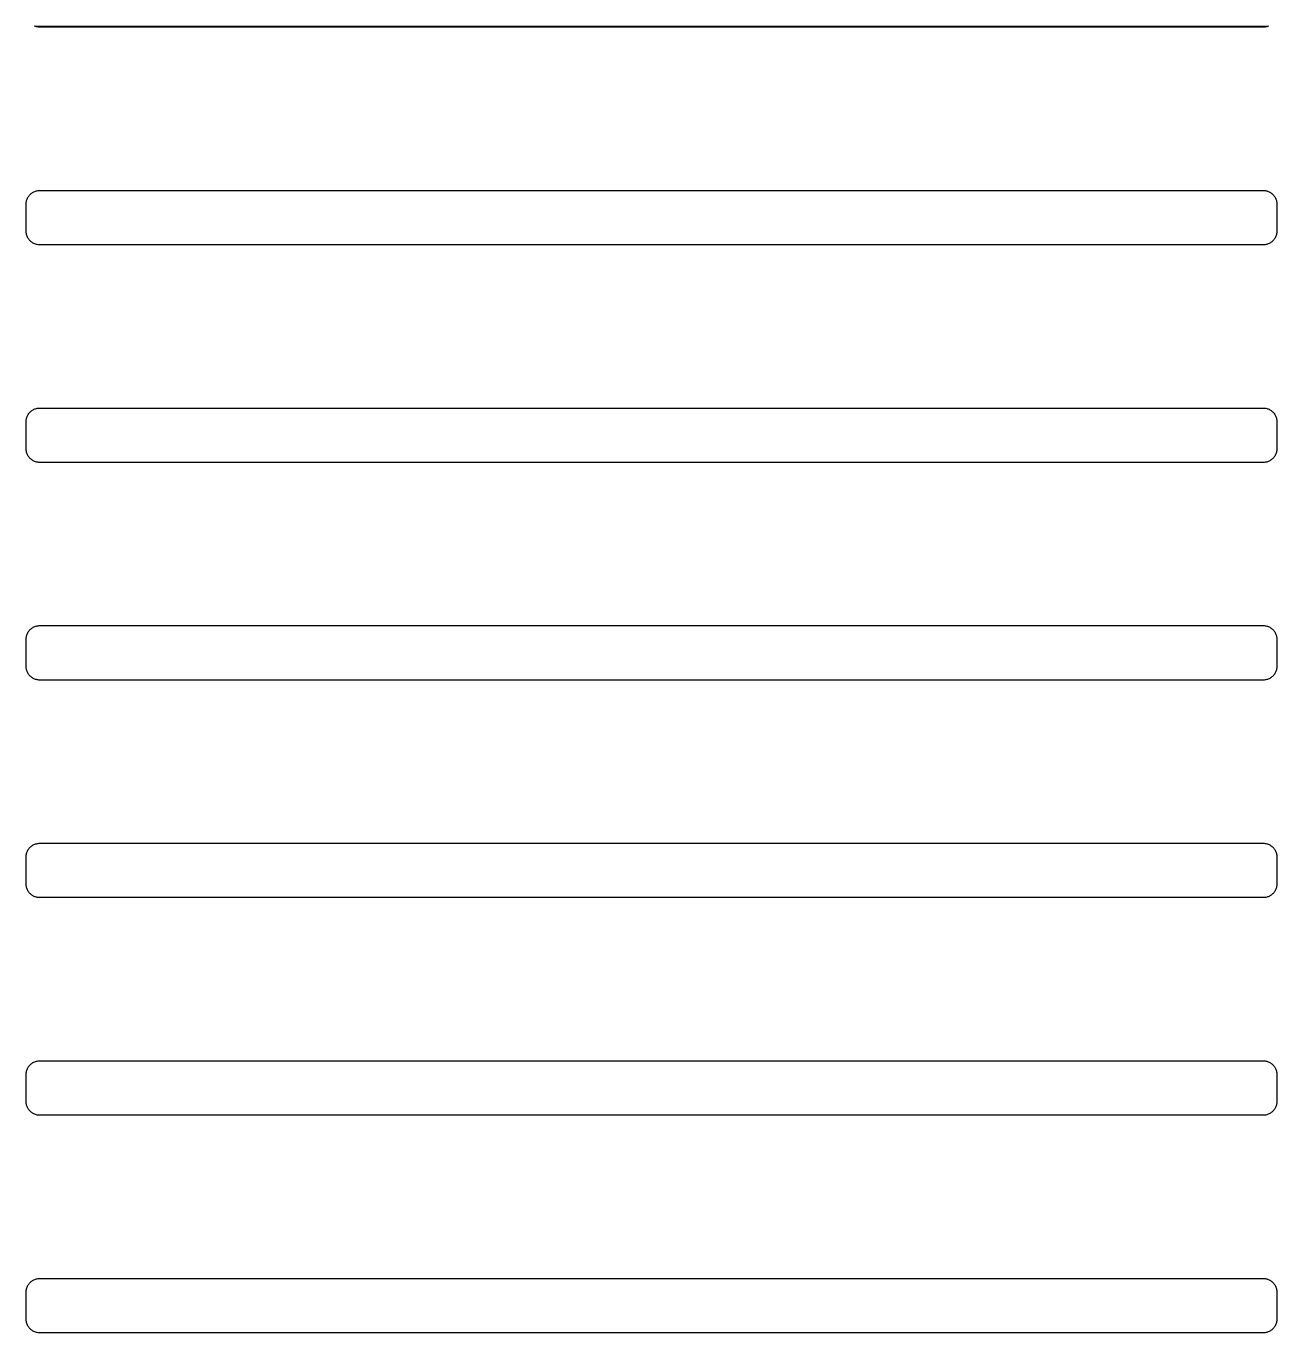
# Model space of a CAD drawing. Header units: metres. Extents: x -163 to 163, y -163 to 163.
# Drawn here: x 95.7 to 123.3, y -34.8 to -5.97 of the extents above; entities that cross this region are included whole.
import ezdxf

# ---------------------------------------------------------------- set-up
doc = ezdxf.new("R2010")
doc.units = ezdxf.units.M

msp = doc.modelspace()

# ---------------------------------------------------------------- linework, layer by layer
for p, q in [((95.8906, -5.97787), (95.8839, -5.97498)), ((95.8839, -5.97498), (123.118, -5.97498)), ((95.9083, -5.98427), (95.8906, -5.97787)), ((95.9264, -5.98952), (95.9083, -5.98427)), ((95.9448, -5.99364), (95.9264, -5.98952)), ((95.9634, -5.99658), (95.9448, -5.99364)), ((95.9822, -5.99835), (95.9634, -5.99658)), ((96.001, -5.99895), (95.9822, -5.99835)), ((123.001, -5.99895), (96.001, -5.99895)), ((123.02, -5.99835), (123.001, -5.99895)), ((123.039, -5.99658), (123.02, -5.99835)), ((123.057, -5.99364), (123.039, -5.99658)), ((123.076, -5.98952), (123.057, -5.99364)), ((123.094, -5.98427), (123.076, -5.98952)), ((123.111, -5.97787), (123.094, -5.98427)), ((123.118, -5.97498), (123.111, -5.97787)), ((95.7157, -9.80624), (95.7221, -9.78851)), ((95.7221, -9.78851), (95.7296, -9.77121)), ((95.7296, -9.77121), (95.7381, -9.75443)), ((95.7381, -9.75443), (95.7477, -9.7382)), ((95.7477, -9.7382), (95.7583, -9.72261)), ((95.7583, -9.72261), (95.7699, -9.70772)), ((95.7699, -9.70772), (95.7823, -9.69359)), ((95.7823, -9.69359), (95.7957, -9.68025)), ((95.7957, -9.68025), (95.8098, -9.66779)), ((95.8098, -9.66779), (95.8247, -9.65623)), ((95.8247, -9.65623), (95.8403, -9.64565)), ((95.8403, -9.64565), (95.8565, -9.63605)), ((95.8565, -9.63605), (95.8733, -9.6275)), ((95.8733, -9.6275), (95.8906, -9.62001)), ((95.8906, -9.62001), (95.9083, -9.61363)), ((95.9083, -9.61363), (95.9264, -9.60837)), ((95.9264, -9.60837), (95.9448, -9.60426)), ((95.9448, -9.60426), (95.9634, -9.60132)), ((95.9634, -9.60132), (95.9822, -9.59953)), ((95.9822, -9.59953), (96.001, -9.59895)), ((96.001, -9.59895), (123.001, -9.59895)), ((123.001, -9.59895), (123.02, -9.59953)), ((123.02, -9.59953), (123.039, -9.60132)), ((123.039, -9.60132), (123.057, -9.60426)), ((123.057, -9.60426), (123.076, -9.60837)), ((123.076, -9.60837), (123.094, -9.61363)), ((123.094, -9.61363), (123.111, -9.62001)), ((123.111, -9.62001), (123.129, -9.6275)), ((123.129, -9.6275), (123.146, -9.63605)), ((123.146, -9.63605), (123.162, -9.64565)), ((123.162, -9.64565), (123.177, -9.65623)), ((123.177, -9.65623), (123.192, -9.66779)), ((123.192, -9.66779), (123.206, -9.68025)), ((123.206, -9.68025), (123.22, -9.69359)), ((123.22, -9.69359), (123.232, -9.70772)), ((123.232, -9.70772), (123.244, -9.72261)), ((123.244, -9.72261), (123.254, -9.7382)), ((123.254, -9.7382), (123.264, -9.75443)), ((123.264, -9.75443), (123.272, -9.77121)), ((123.272, -9.77121), (123.28, -9.78851)), ((123.28, -9.78851), (123.286, -9.80624)), ((95.701, -9.89894), (95.7016, -9.88011)), ((95.701, -10.4989), (95.701, -9.89894)), ((95.7016, -9.88011), (95.7034, -9.86134)), ((95.7034, -9.86134), (95.7064, -9.84273)), ((95.7064, -9.84273), (95.7105, -9.82434)), ((95.7105, -9.82434), (95.7157, -9.80624)), ((123.286, -9.80624), (123.292, -9.82434)), ((123.292, -9.82434), (123.296, -9.84273)), ((123.296, -9.84273), (123.299, -9.86134)), ((123.299, -9.86134), (123.3, -9.88011)), ((123.3, -9.88011), (123.301, -9.89894)), ((123.301, -9.89894), (123.301, -10.4989)), ((95.7016, -10.5178), (95.701, -10.4989)), ((95.7034, -10.5365), (95.7016, -10.5178)), ((95.7064, -10.5552), (95.7034, -10.5365)), ((95.7105, -10.5735), (95.7064, -10.5552)), ((95.7157, -10.5916), (95.7105, -10.5735)), ((95.7221, -10.6094), (95.7157, -10.5916)), ((95.7296, -10.6267), (95.7221, -10.6094)), ((95.7381, -10.6435), (95.7296, -10.6267)), ((95.7477, -10.6597), (95.7381, -10.6435)), ((95.7583, -10.6753), (95.7477, -10.6597)), ((123.254, -10.6597), (123.244, -10.6753)), ((123.264, -10.6435), (123.254, -10.6597)), ((123.272, -10.6267), (123.264, -10.6435)), ((123.28, -10.6094), (123.272, -10.6267)), ((123.286, -10.5916), (123.28, -10.6094)), ((123.292, -10.5735), (123.286, -10.5916)), ((123.296, -10.5552), (123.292, -10.5735)), ((123.299, -10.5365), (123.296, -10.5552)), ((123.3, -10.5178), (123.299, -10.5365)), ((123.301, -10.4989), (123.3, -10.5178)), ((95.7699, -10.6902), (95.7583, -10.6753)), ((95.7823, -10.7043), (95.7699, -10.6902)), ((95.7957, -10.7176), (95.7823, -10.7043)), ((95.8098, -10.7301), (95.7957, -10.7176)), ((95.8247, -10.7417), (95.8098, -10.7301)), ((95.8403, -10.7522), (95.8247, -10.7417)), ((95.8565, -10.7618), (95.8403, -10.7522)), ((95.8733, -10.7704), (95.8565, -10.7618)), ((95.8906, -10.7779), (95.8733, -10.7704)), ((95.9083, -10.7843), (95.8906, -10.7779)), ((95.9264, -10.7895), (95.9083, -10.7843)), ((95.9448, -10.7936), (95.9264, -10.7895)), ((95.9634, -10.7966), (95.9448, -10.7936)), ((95.9822, -10.7984), (95.9634, -10.7966)), ((96.001, -10.799), (95.9822, -10.7984)), ((123.001, -10.799), (96.001, -10.799)), ((123.02, -10.7984), (123.001, -10.799)), ((123.039, -10.7966), (123.02, -10.7984)), ((123.057, -10.7936), (123.039, -10.7966)), ((123.076, -10.7895), (123.057, -10.7936)), ((123.094, -10.7843), (123.076, -10.7895)), ((123.111, -10.7779), (123.094, -10.7843)), ((123.129, -10.7704), (123.111, -10.7779)), ((123.146, -10.7618), (123.129, -10.7704)), ((123.162, -10.7522), (123.146, -10.7618)), ((123.177, -10.7417), (123.162, -10.7522)), ((123.192, -10.7301), (123.177, -10.7417)), ((123.206, -10.7176), (123.192, -10.7301)), ((123.22, -10.7043), (123.206, -10.7176)), ((123.232, -10.6902), (123.22, -10.7043)), ((123.244, -10.6753), (123.232, -10.6902)), ((95.9083, -14.4136), (95.9264, -14.4084)), ((95.9264, -14.4084), (95.9448, -14.4043)), ((95.9448, -14.4043), (95.9634, -14.4013)), ((95.9634, -14.4013), (95.9822, -14.3995)), ((95.9822, -14.3995), (96.001, -14.3989)), ((96.001, -14.3989), (123.001, -14.3989)), ((123.001, -14.3989), (123.02, -14.3995)), ((123.02, -14.3995), (123.039, -14.4013)), ((123.039, -14.4013), (123.057, -14.4043)), ((123.057, -14.4043), (123.076, -14.4084)), ((123.076, -14.4084), (123.094, -14.4136)), ((95.701, -14.6989), (95.7016, -14.6801)), ((95.701, -15.299), (95.701, -14.6989)), ((95.7016, -14.6801), (95.7034, -14.6613)), ((95.7034, -14.6613), (95.7064, -14.6427)), ((95.7064, -14.6427), (95.7105, -14.6243)), ((95.7105, -14.6243), (95.7157, -14.6062)), ((95.7157, -14.6062), (95.7221, -14.5885)), ((95.7221, -14.5885), (95.7296, -14.5712)), ((95.7296, -14.5712), (95.7381, -14.5544)), ((95.7381, -14.5544), (95.7477, -14.5382)), ((95.7477, -14.5382), (95.7583, -14.5226)), ((95.7583, -14.5226), (95.7699, -14.5077)), ((95.7699, -14.5077), (95.7823, -14.4936)), ((95.7823, -14.4936), (95.7957, -14.4803)), ((95.7957, -14.4803), (95.8098, -14.4678)), ((95.8098, -14.4678), (95.8247, -14.4562)), ((95.8247, -14.4562), (95.8403, -14.4456)), ((95.8403, -14.4456), (95.8565, -14.4361)), ((95.8565, -14.4361), (95.8733, -14.4275)), ((95.8733, -14.4275), (95.8906, -14.42)), ((95.8906, -14.42), (95.9083, -14.4136)), ((123.094, -14.4136), (123.111, -14.42)), ((123.111, -14.42), (123.129, -14.4275)), ((123.129, -14.4275), (123.146, -14.4361)), ((123.146, -14.4361), (123.162, -14.4456)), ((123.162, -14.4456), (123.177, -14.4562)), ((123.177, -14.4562), (123.192, -14.4678)), ((123.192, -14.4678), (123.206, -14.4803)), ((123.206, -14.4803), (123.22, -14.4936)), ((123.22, -14.4936), (123.232, -14.5077)), ((123.232, -14.5077), (123.244, -14.5226)), ((123.244, -14.5226), (123.254, -14.5382)), ((123.254, -14.5382), (123.264, -14.5544)), ((123.264, -14.5544), (123.272, -14.5712)), ((123.272, -14.5712), (123.28, -14.5885)), ((123.28, -14.5885), (123.286, -14.6062)), ((123.286, -14.6062), (123.292, -14.6243)), ((123.292, -14.6243), (123.296, -14.6427)), ((123.296, -14.6427), (123.299, -14.6613)), ((123.299, -14.6613), (123.3, -14.6801)), ((123.3, -14.6801), (123.301, -14.6989)), ((123.301, -14.6989), (123.301, -15.299)), ((95.7016, -15.3178), (95.701, -15.299)), ((95.7034, -15.3365), (95.7016, -15.3178)), ((95.7064, -15.3552), (95.7034, -15.3365)), ((95.7105, -15.3736), (95.7064, -15.3552)), ((95.7157, -15.3916), (95.7105, -15.3736)), ((95.7221, -15.4094), (95.7157, -15.3916)), ((95.7296, -15.4267), (95.7221, -15.4094)), ((95.7381, -15.4435), (95.7296, -15.4267)), ((95.7477, -15.4597), (95.7381, -15.4435)), ((95.7583, -15.4753), (95.7477, -15.4597)), ((95.7699, -15.4902), (95.7583, -15.4753)), ((95.7823, -15.5043), (95.7699, -15.4902)), ((95.7957, -15.5176), (95.7823, -15.5043)), ((95.8098, -15.5301), (95.7957, -15.5176)), ((95.8247, -15.5417), (95.8098, -15.5301)), ((95.8403, -15.5522), (95.8247, -15.5417)), ((95.8565, -15.5618), (95.8403, -15.5522)), ((95.8733, -15.5704), (95.8565, -15.5618)), ((123.146, -15.5618), (123.129, -15.5704)), ((123.162, -15.5522), (123.146, -15.5618)), ((123.177, -15.5417), (123.162, -15.5522)), ((123.192, -15.5301), (123.177, -15.5417)), ((123.206, -15.5176), (123.192, -15.5301)), ((123.22, -15.5043), (123.206, -15.5176)), ((123.232, -15.4902), (123.22, -15.5043)), ((123.244, -15.4753), (123.232, -15.4902)), ((123.254, -15.4597), (123.244, -15.4753)), ((123.264, -15.4435), (123.254, -15.4597)), ((123.272, -15.4267), (123.264, -15.4435)), ((123.28, -15.4094), (123.272, -15.4267)), ((123.286, -15.3916), (123.28, -15.4094)), ((123.292, -15.3736), (123.286, -15.3916)), ((123.296, -15.3552), (123.292, -15.3736)), ((123.299, -15.3365), (123.296, -15.3552)), ((123.3, -15.3178), (123.299, -15.3365)), ((123.301, -15.299), (123.3, -15.3178)), ((95.8906, -15.5779), (95.8733, -15.5704)), ((95.9083, -15.5843), (95.8906, -15.5779)), ((95.9264, -15.5895), (95.9083, -15.5843)), ((95.9448, -15.5936), (95.9264, -15.5895)), ((95.9634, -15.5966), (95.9448, -15.5936)), ((95.9822, -15.5984), (95.9634, -15.5966)), ((96.001, -15.5989), (95.9822, -15.5984)), ((123.001, -15.5989), (96.001, -15.5989)), ((123.02, -15.5984), (123.001, -15.5989)), ((123.039, -15.5966), (123.02, -15.5984)), ((123.057, -15.5936), (123.039, -15.5966)), ((123.076, -15.5895), (123.057, -15.5936)), ((123.094, -15.5843), (123.076, -15.5895)), ((123.111, -15.5779), (123.094, -15.5843)), ((123.129, -15.5704), (123.111, -15.5779)), ((95.7583, -19.3226), (95.7699, -19.3077)), ((95.7699, -19.3077), (95.7823, -19.2936)), ((95.7823, -19.2936), (95.7957, -19.2803)), ((95.7957, -19.2803), (95.8098, -19.2678)), ((95.8098, -19.2678), (95.8247, -19.2562)), ((95.8247, -19.2562), (95.8403, -19.2457)), ((95.8403, -19.2457), (95.8565, -19.2361)), ((95.8565, -19.2361), (95.8733, -19.2275)), ((95.8733, -19.2275), (95.8906, -19.22)), ((95.8906, -19.22), (95.9083, -19.2136)), ((95.9083, -19.2136), (95.9264, -19.2084)), ((95.9264, -19.2084), (95.9448, -19.2043)), ((95.9448, -19.2043), (95.9634, -19.2013)), ((95.9634, -19.2013), (95.9822, -19.1995)), ((95.9822, -19.1995), (96.001, -19.1989)), ((96.001, -19.1989), (123.001, -19.1989)), ((123.001, -19.1989), (123.02, -19.1995)), ((123.02, -19.1995), (123.039, -19.2013)), ((123.039, -19.2013), (123.057, -19.2043)), ((123.057, -19.2043), (123.076, -19.2084)), ((123.076, -19.2084), (123.094, -19.2136)), ((123.094, -19.2136), (123.111, -19.22)), ((123.111, -19.22), (123.129, -19.2275)), ((123.129, -19.2275), (123.146, -19.2361)), ((123.146, -19.2361), (123.162, -19.2457)), ((123.162, -19.2457), (123.177, -19.2562)), ((123.177, -19.2562), (123.192, -19.2678)), ((123.192, -19.2678), (123.206, -19.2803)), ((123.206, -19.2803), (123.22, -19.2936)), ((123.22, -19.2936), (123.232, -19.3077)), ((123.232, -19.3077), (123.244, -19.3226)), ((95.701, -19.4989), (95.7016, -19.4801)), ((95.701, -20.099), (95.701, -19.4989)), ((95.7016, -19.4801), (95.7034, -19.4613)), ((95.7034, -19.4613), (95.7064, -19.4427)), ((95.7064, -19.4427), (95.7105, -19.4243)), ((95.7105, -19.4243), (95.7157, -19.4062)), ((95.7157, -19.4062), (95.7221, -19.3885)), ((95.7221, -19.3885), (95.7296, -19.3712)), ((95.7296, -19.3712), (95.7381, -19.3544)), ((95.7381, -19.3544), (95.7477, -19.3382)), ((95.7477, -19.3382), (95.7583, -19.3226)), ((123.244, -19.3226), (123.254, -19.3382)), ((123.254, -19.3382), (123.264, -19.3544)), ((123.264, -19.3544), (123.272, -19.3712)), ((123.272, -19.3712), (123.28, -19.3885)), ((123.28, -19.3885), (123.286, -19.4062)), ((123.286, -19.4062), (123.292, -19.4243)), ((123.292, -19.4243), (123.296, -19.4427)), ((123.296, -19.4427), (123.299, -19.4613)), ((123.299, -19.4613), (123.3, -19.4801)), ((123.3, -19.4801), (123.301, -19.4989)), ((123.301, -19.4989), (123.301, -20.099)), ((95.7016, -20.1178), (95.701, -20.099)), ((95.7034, -20.1366), (95.7016, -20.1178)), ((95.7064, -20.1552), (95.7034, -20.1366)), ((95.7105, -20.1736), (95.7064, -20.1552)), ((95.7157, -20.1917), (95.7105, -20.1736)), ((123.292, -20.1736), (123.286, -20.1917)), ((123.296, -20.1552), (123.292, -20.1736)), ((123.299, -20.1366), (123.296, -20.1552)), ((123.3, -20.1178), (123.299, -20.1366)), ((123.301, -20.099), (123.3, -20.1178)), ((95.7221, -20.2094), (95.7157, -20.1917)), ((95.7296, -20.2267), (95.7221, -20.2094)), ((95.7381, -20.2435), (95.7296, -20.2267)), ((95.7477, -20.2597), (95.7381, -20.2435)), ((95.7583, -20.2753), (95.7477, -20.2597)), ((95.7699, -20.2902), (95.7583, -20.2753)), ((95.7823, -20.3043), (95.7699, -20.2902)), ((95.7957, -20.3176), (95.7823, -20.3043)), ((95.8098, -20.3301), (95.7957, -20.3176)), ((95.8247, -20.3416), (95.8098, -20.3301)), ((95.8403, -20.3522), (95.8247, -20.3416)), ((95.8565, -20.3618), (95.8403, -20.3522)), ((95.8733, -20.3704), (95.8565, -20.3618)), ((95.8906, -20.3779), (95.8733, -20.3704)), ((95.9083, -20.3843), (95.8906, -20.3779)), ((95.9264, -20.3895), (95.9083, -20.3843)), ((95.9448, -20.3936), (95.9264, -20.3895)), ((95.9634, -20.3966), (95.9448, -20.3936)), ((95.9822, -20.3984), (95.9634, -20.3966)), ((96.001, -20.3989), (95.9822, -20.3984)), ((123.001, -20.3989), (96.001, -20.3989)), ((123.02, -20.3984), (123.001, -20.3989)), ((123.039, -20.3966), (123.02, -20.3984)), ((123.057, -20.3936), (123.039, -20.3966)), ((123.076, -20.3895), (123.057, -20.3936)), ((123.094, -20.3843), (123.076, -20.3895)), ((123.111, -20.3779), (123.094, -20.3843)), ((123.129, -20.3704), (123.111, -20.3779)), ((123.146, -20.3618), (123.129, -20.3704)), ((123.162, -20.3522), (123.146, -20.3618)), ((123.177, -20.3416), (123.162, -20.3522)), ((123.192, -20.3301), (123.177, -20.3416)), ((123.206, -20.3176), (123.192, -20.3301)), ((123.22, -20.3043), (123.206, -20.3176)), ((123.232, -20.2902), (123.22, -20.3043)), ((123.244, -20.2753), (123.232, -20.2902)), ((123.254, -20.2597), (123.244, -20.2753)), ((123.264, -20.2435), (123.254, -20.2597)), ((123.272, -20.2267), (123.264, -20.2435)), ((123.28, -20.2094), (123.272, -20.2267)), ((123.286, -20.1917), (123.28, -20.2094)), ((95.7105, -24.2243), (95.7157, -24.2062)), ((95.7157, -24.2062), (95.7221, -24.1885)), ((95.7221, -24.1885), (95.7296, -24.1712)), ((95.7296, -24.1712), (95.7381, -24.1544)), ((95.7381, -24.1544), (95.7477, -24.1382)), ((95.7477, -24.1382), (95.7583, -24.1226)), ((95.7583, -24.1226), (95.7699, -24.1077)), ((95.7699, -24.1077), (95.7823, -24.0936)), ((95.7823, -24.0936), (95.7957, -24.0803)), ((95.7957, -24.0803), (95.8098, -24.0678)), ((95.8098, -24.0678), (95.8247, -24.0562)), ((95.8247, -24.0562), (95.8403, -24.0457)), ((95.8403, -24.0457), (95.8565, -24.0361)), ((95.8565, -24.0361), (95.8733, -24.0275)), ((95.8733, -24.0275), (95.8906, -24.02)), ((95.8906, -24.02), (95.9083, -24.0136)), ((95.9083, -24.0136), (95.9264, -24.0084)), ((95.9264, -24.0084), (95.9448, -24.0043)), ((95.9448, -24.0043), (95.9634, -24.0013)), ((95.9634, -24.0013), (95.9822, -23.9995)), ((95.9822, -23.9995), (96.001, -23.9989)), ((96.001, -23.9989), (123.001, -23.9989)), ((123.001, -23.9989), (123.02, -23.9995)), ((123.02, -23.9995), (123.039, -24.0013)), ((123.039, -24.0013), (123.057, -24.0043)), ((123.057, -24.0043), (123.076, -24.0084)), ((123.076, -24.0084), (123.094, -24.0136)), ((123.094, -24.0136), (123.111, -24.02)), ((123.111, -24.02), (123.129, -24.0275)), ((123.129, -24.0275), (123.146, -24.0361)), ((123.146, -24.0361), (123.162, -24.0457)), ((123.162, -24.0457), (123.177, -24.0562)), ((123.177, -24.0562), (123.192, -24.0678)), ((123.192, -24.0678), (123.206, -24.0803)), ((123.206, -24.0803), (123.22, -24.0936)), ((123.22, -24.0936), (123.232, -24.1077)), ((123.232, -24.1077), (123.244, -24.1226)), ((123.244, -24.1226), (123.254, -24.1382)), ((123.254, -24.1382), (123.264, -24.1544)), ((123.264, -24.1544), (123.272, -24.1712)), ((123.272, -24.1712), (123.28, -24.1885)), ((123.28, -24.1885), (123.286, -24.2062)), ((123.286, -24.2062), (123.292, -24.2243)), ((95.701, -24.299), (95.7016, -24.2801)), ((95.701, -24.8989), (95.701, -24.299)), ((95.7016, -24.2801), (95.7034, -24.2614)), ((95.7034, -24.2614), (95.7064, -24.2427)), ((95.7064, -24.2427), (95.7105, -24.2243)), ((123.292, -24.2243), (123.296, -24.2427)), ((123.296, -24.2427), (123.299, -24.2614)), ((123.299, -24.2614), (123.3, -24.2801)), ((123.3, -24.2801), (123.301, -24.299)), ((123.301, -24.299), (123.301, -24.8989)), ((95.7016, -24.9178), (95.701, -24.8989)), ((95.7034, -24.9366), (95.7016, -24.9178)), ((95.7064, -24.9552), (95.7034, -24.9366)), ((95.7105, -24.9736), (95.7064, -24.9552)), ((95.7157, -24.9917), (95.7105, -24.9736)), ((95.7221, -25.0094), (95.7157, -24.9917)), ((95.7296, -25.0267), (95.7221, -25.0094)), ((95.7381, -25.0435), (95.7296, -25.0267)), ((95.7477, -25.0597), (95.7381, -25.0435)), ((95.7583, -25.0753), (95.7477, -25.0597)), ((95.7699, -25.0902), (95.7583, -25.0753)), ((123.244, -25.0753), (123.232, -25.0902)), ((123.254, -25.0597), (123.244, -25.0753)), ((123.264, -25.0435), (123.254, -25.0597)), ((123.272, -25.0267), (123.264, -25.0435)), ((123.28, -25.0094), (123.272, -25.0267)), ((123.286, -24.9917), (123.28, -25.0094)), ((123.292, -24.9736), (123.286, -24.9917)), ((123.296, -24.9552), (123.292, -24.9736)), ((123.299, -24.9366), (123.296, -24.9552)), ((123.3, -24.9178), (123.299, -24.9366)), ((123.301, -24.8989), (123.3, -24.9178)), ((95.7823, -25.1043), (95.7699, -25.0902)), ((95.7957, -25.1176), (95.7823, -25.1043)), ((95.8098, -25.1301), (95.7957, -25.1176)), ((95.8247, -25.1416), (95.8098, -25.1301)), ((95.8403, -25.1523), (95.8247, -25.1416)), ((95.8565, -25.1618), (95.8403, -25.1523)), ((95.8733, -25.1704), (95.8565, -25.1618)), ((95.8906, -25.1779), (95.8733, -25.1704)), ((95.9083, -25.1843), (95.8906, -25.1779)), ((95.9264, -25.1895), (95.9083, -25.1843)), ((95.9448, -25.1936), (95.9264, -25.1895)), ((95.9634, -25.1966), (95.9448, -25.1936)), ((95.9822, -25.1983), (95.9634, -25.1966)), ((96.001, -25.1989), (95.9822, -25.1983)), ((123.001, -25.1989), (96.001, -25.1989)), ((123.02, -25.1983), (123.001, -25.1989)), ((123.039, -25.1966), (123.02, -25.1983)), ((123.057, -25.1936), (123.039, -25.1966)), ((123.076, -25.1895), (123.057, -25.1936)), ((123.094, -25.1843), (123.076, -25.1895)), ((123.111, -25.1779), (123.094, -25.1843)), ((123.129, -25.1704), (123.111, -25.1779)), ((123.146, -25.1618), (123.129, -25.1704)), ((123.162, -25.1523), (123.146, -25.1618)), ((123.177, -25.1416), (123.162, -25.1523)), ((123.192, -25.1301), (123.177, -25.1416)), ((123.206, -25.1176), (123.192, -25.1301)), ((123.22, -25.1043), (123.206, -25.1176)), ((123.232, -25.0902), (123.22, -25.1043)), ((95.8733, -28.8275), (95.8906, -28.82)), ((95.8906, -28.82), (95.9083, -28.8136)), ((95.9083, -28.8136), (95.9264, -28.8084)), ((95.9264, -28.8084), (95.9448, -28.8043)), ((95.9448, -28.8043), (95.9634, -28.8013)), ((95.9634, -28.8013), (95.9822, -28.7995)), ((95.9822, -28.7995), (96.001, -28.799)), ((96.001, -28.799), (123.001, -28.799)), ((123.001, -28.799), (123.02, -28.7995)), ((123.02, -28.7995), (123.039, -28.8013)), ((123.039, -28.8013), (123.057, -28.8043)), ((123.057, -28.8043), (123.076, -28.8084)), ((123.076, -28.8084), (123.094, -28.8136)), ((123.094, -28.8136), (123.111, -28.82)), ((123.111, -28.82), (123.129, -28.8275)), ((95.701, -29.099), (95.7016, -29.0801)), ((95.701, -29.6989), (95.701, -29.099)), ((95.7016, -29.0801), (95.7034, -29.0613)), ((95.7034, -29.0613), (95.7064, -29.0427)), ((95.7064, -29.0427), (95.7105, -29.0243)), ((95.7105, -29.0243), (95.7157, -29.0062)), ((95.7157, -29.0062), (95.7221, -28.9885)), ((95.7221, -28.9885), (95.7296, -28.9712)), ((95.7296, -28.9712), (95.7381, -28.9544)), ((95.7381, -28.9544), (95.7477, -28.9382)), ((95.7477, -28.9382), (95.7583, -28.9226)), ((95.7583, -28.9226), (95.7699, -28.9077)), ((95.7699, -28.9077), (95.7823, -28.8936)), ((95.7823, -28.8936), (95.7957, -28.8803)), ((95.7957, -28.8803), (95.8098, -28.8678)), ((95.8098, -28.8678), (95.8247, -28.8562)), ((95.8247, -28.8562), (95.8403, -28.8456)), ((95.8403, -28.8456), (95.8565, -28.8361)), ((95.8565, -28.8361), (95.8733, -28.8275)), ((123.129, -28.8275), (123.146, -28.8361)), ((123.146, -28.8361), (123.162, -28.8456)), ((123.162, -28.8456), (123.177, -28.8562)), ((123.177, -28.8562), (123.192, -28.8678)), ((123.192, -28.8678), (123.206, -28.8803)), ((123.206, -28.8803), (123.22, -28.8936)), ((123.22, -28.8936), (123.232, -28.9077)), ((123.232, -28.9077), (123.244, -28.9226)), ((123.244, -28.9226), (123.254, -28.9382)), ((123.254, -28.9382), (123.264, -28.9544)), ((123.264, -28.9544), (123.272, -28.9712)), ((123.272, -28.9712), (123.28, -28.9885)), ((123.28, -28.9885), (123.286, -29.0062)), ((123.286, -29.0062), (123.292, -29.0243)), ((123.292, -29.0243), (123.296, -29.0427)), ((123.296, -29.0427), (123.299, -29.0613)), ((123.299, -29.0613), (123.3, -29.0801)), ((123.3, -29.0801), (123.301, -29.099)), ((123.301, -29.099), (123.301, -29.6989)), ((95.7016, -29.7178), (95.701, -29.6989)), ((95.7034, -29.7365), (95.7016, -29.7178)), ((95.7064, -29.7552), (95.7034, -29.7365)), ((95.7105, -29.7736), (95.7064, -29.7552)), ((95.7157, -29.7917), (95.7105, -29.7736)), ((95.7221, -29.8094), (95.7157, -29.7917)), ((95.7296, -29.8267), (95.7221, -29.8094)), ((95.7381, -29.8435), (95.7296, -29.8267)), ((95.7477, -29.8597), (95.7381, -29.8435)), ((95.7583, -29.8753), (95.7477, -29.8597)), ((95.7699, -29.8902), (95.7583, -29.8753)), ((95.7823, -29.9043), (95.7699, -29.8902)), ((95.7957, -29.9176), (95.7823, -29.9043)), ((95.8098, -29.9301), (95.7957, -29.9176)), ((95.8247, -29.9417), (95.8098, -29.9301)), ((95.8403, -29.9522), (95.8247, -29.9417)), ((95.8565, -29.9618), (95.8403, -29.9522)), ((95.8733, -29.9704), (95.8565, -29.9618)), ((95.8906, -29.9779), (95.8733, -29.9704)), ((123.129, -29.9704), (123.111, -29.9779)), ((123.146, -29.9618), (123.129, -29.9704)), ((123.162, -29.9522), (123.146, -29.9618)), ((123.177, -29.9417), (123.162, -29.9522)), ((123.192, -29.9301), (123.177, -29.9417)), ((123.206, -29.9176), (123.192, -29.9301)), ((123.22, -29.9043), (123.206, -29.9176)), ((123.232, -29.8902), (123.22, -29.9043)), ((123.244, -29.8753), (123.232, -29.8902)), ((123.254, -29.8597), (123.244, -29.8753)), ((123.264, -29.8435), (123.254, -29.8597)), ((123.272, -29.8267), (123.264, -29.8435)), ((123.28, -29.8094), (123.272, -29.8267)), ((123.286, -29.7917), (123.28, -29.8094)), ((123.292, -29.7736), (123.286, -29.7917)), ((123.296, -29.7552), (123.292, -29.7736)), ((123.299, -29.7365), (123.296, -29.7552)), ((123.3, -29.7178), (123.299, -29.7365)), ((123.301, -29.6989), (123.3, -29.7178)), ((95.9083, -29.9843), (95.8906, -29.9779)), ((95.9264, -29.9895), (95.9083, -29.9843)), ((95.9448, -29.9936), (95.9264, -29.9895)), ((95.9634, -29.9966), (95.9448, -29.9936)), ((95.9822, -29.9984), (95.9634, -29.9966)), ((96.001, -29.9989), (95.9822, -29.9984)), ((123.001, -29.9989), (96.001, -29.9989)), ((123.02, -29.9984), (123.001, -29.9989)), ((123.039, -29.9966), (123.02, -29.9984)), ((123.057, -29.9936), (123.039, -29.9966)), ((123.076, -29.9895), (123.057, -29.9936)), ((123.094, -29.9843), (123.076, -29.9895)), ((123.111, -29.9779), (123.094, -29.9843)), ((95.7477, -33.7382), (95.7583, -33.7226)), ((95.7583, -33.7226), (95.7699, -33.7077)), ((95.7699, -33.7077), (95.7823, -33.6936)), ((95.7823, -33.6936), (95.7957, -33.6803)), ((95.7957, -33.6803), (95.8098, -33.6678)), ((95.8098, -33.6678), (95.8247, -33.6562)), ((95.8247, -33.6562), (95.8403, -33.6456)), ((95.8403, -33.6456), (95.8565, -33.6361)), ((95.8565, -33.6361), (95.8733, -33.6275)), ((95.8733, -33.6275), (95.8906, -33.62)), ((95.8906, -33.62), (95.9083, -33.6136)), ((95.9083, -33.6136), (95.9264, -33.6084)), ((95.9264, -33.6084), (95.9448, -33.6043)), ((95.9448, -33.6043), (95.9634, -33.6013)), ((95.9634, -33.6013), (95.9822, -33.5995)), ((95.9822, -33.5995), (96.001, -33.599)), ((96.001, -33.599), (123.001, -33.599)), ((123.001, -33.599), (123.02, -33.5995)), ((123.02, -33.5995), (123.039, -33.6013)), ((123.039, -33.6013), (123.057, -33.6043)), ((123.057, -33.6043), (123.076, -33.6084)), ((123.076, -33.6084), (123.094, -33.6136)), ((123.094, -33.6136), (123.111, -33.62)), ((123.111, -33.62), (123.129, -33.6275)), ((123.129, -33.6275), (123.146, -33.6361)), ((123.146, -33.6361), (123.162, -33.6456)), ((123.162, -33.6456), (123.177, -33.6562)), ((123.177, -33.6562), (123.192, -33.6678)), ((123.192, -33.6678), (123.206, -33.6803)), ((123.206, -33.6803), (123.22, -33.6936)), ((123.22, -33.6936), (123.232, -33.7077)), ((123.232, -33.7077), (123.244, -33.7226)), ((123.244, -33.7226), (123.254, -33.7382)), ((95.701, -33.8989), (95.7016, -33.8801)), ((95.701, -34.4989), (95.701, -33.8989)), ((95.7016, -33.8801), (95.7034, -33.8613)), ((95.7034, -33.8613), (95.7064, -33.8427)), ((95.7064, -33.8427), (95.7105, -33.8243)), ((95.7105, -33.8243), (95.7157, -33.8062)), ((95.7157, -33.8062), (95.7221, -33.7885)), ((95.7221, -33.7885), (95.7296, -33.7712)), ((95.7296, -33.7712), (95.7381, -33.7544)), ((95.7381, -33.7544), (95.7477, -33.7382)), ((123.254, -33.7382), (123.264, -33.7544)), ((123.264, -33.7544), (123.272, -33.7712)), ((123.272, -33.7712), (123.28, -33.7885)), ((123.28, -33.7885), (123.286, -33.8062)), ((123.286, -33.8062), (123.292, -33.8243)), ((123.292, -33.8243), (123.296, -33.8427)), ((123.296, -33.8427), (123.299, -33.8613)), ((123.299, -33.8613), (123.3, -33.8801)), ((123.3, -33.8801), (123.301, -33.8989)), ((123.301, -33.8989), (123.301, -34.4989)), ((95.7016, -34.5178), (95.701, -34.4989)), ((95.7034, -34.5365), (95.7016, -34.5178)), ((95.7064, -34.5552), (95.7034, -34.5365)), ((95.7105, -34.5735), (95.7064, -34.5552)), ((95.7157, -34.5917), (95.7105, -34.5735)), ((123.292, -34.5735), (123.286, -34.5917)), ((123.296, -34.5552), (123.292, -34.5735)), ((123.299, -34.5365), (123.296, -34.5552)), ((123.3, -34.5178), (123.299, -34.5365)), ((123.301, -34.4989), (123.3, -34.5178)), ((95.7221, -34.6094), (95.7157, -34.5917)), ((95.7296, -34.6267), (95.7221, -34.6094)), ((95.7381, -34.6435), (95.7296, -34.6267)), ((95.7477, -34.6597), (95.7381, -34.6435)), ((95.7583, -34.6753), (95.7477, -34.6597)), ((95.7699, -34.6902), (95.7583, -34.6753)), ((95.7823, -34.7043), (95.7699, -34.6902)), ((95.7957, -34.7176), (95.7823, -34.7043)), ((95.8098, -34.7301), (95.7957, -34.7176)), ((95.8247, -34.7417), (95.8098, -34.7301)), ((95.8403, -34.7522), (95.8247, -34.7417)), ((95.8565, -34.7618), (95.8403, -34.7522)), ((95.8733, -34.7704), (95.8565, -34.7618)), ((95.8906, -34.7779), (95.8733, -34.7704)), ((95.9083, -34.7843), (95.8906, -34.7779)), ((95.9264, -34.7895), (95.9083, -34.7843)), ((95.9448, -34.7936), (95.9264, -34.7895)), ((95.9634, -34.7966), (95.9448, -34.7936)), ((95.9822, -34.7984), (95.9634, -34.7966)), ((96.001, -34.799), (95.9822, -34.7984)), ((123.001, -34.799), (96.001, -34.799)), ((123.02, -34.7984), (123.001, -34.799)), ((123.039, -34.7966), (123.02, -34.7984)), ((123.057, -34.7936), (123.039, -34.7966)), ((123.076, -34.7895), (123.057, -34.7936)), ((123.094, -34.7843), (123.076, -34.7895)), ((123.111, -34.7779), (123.094, -34.7843)), ((123.129, -34.7704), (123.111, -34.7779)), ((123.146, -34.7618), (123.129, -34.7704)), ((123.162, -34.7522), (123.146, -34.7618)), ((123.177, -34.7417), (123.162, -34.7522)), ((123.192, -34.7301), (123.177, -34.7417)), ((123.206, -34.7176), (123.192, -34.7301)), ((123.22, -34.7043), (123.206, -34.7176)), ((123.232, -34.6902), (123.22, -34.7043)), ((123.244, -34.6753), (123.232, -34.6902)), ((123.254, -34.6597), (123.244, -34.6753)), ((123.264, -34.6435), (123.254, -34.6597)), ((123.272, -34.6267), (123.264, -34.6435)), ((123.28, -34.6094), (123.272, -34.6267)), ((123.286, -34.5917), (123.28, -34.6094))]:
    msp.add_line(p, q)

doc.saveas('drawing.dxf')
